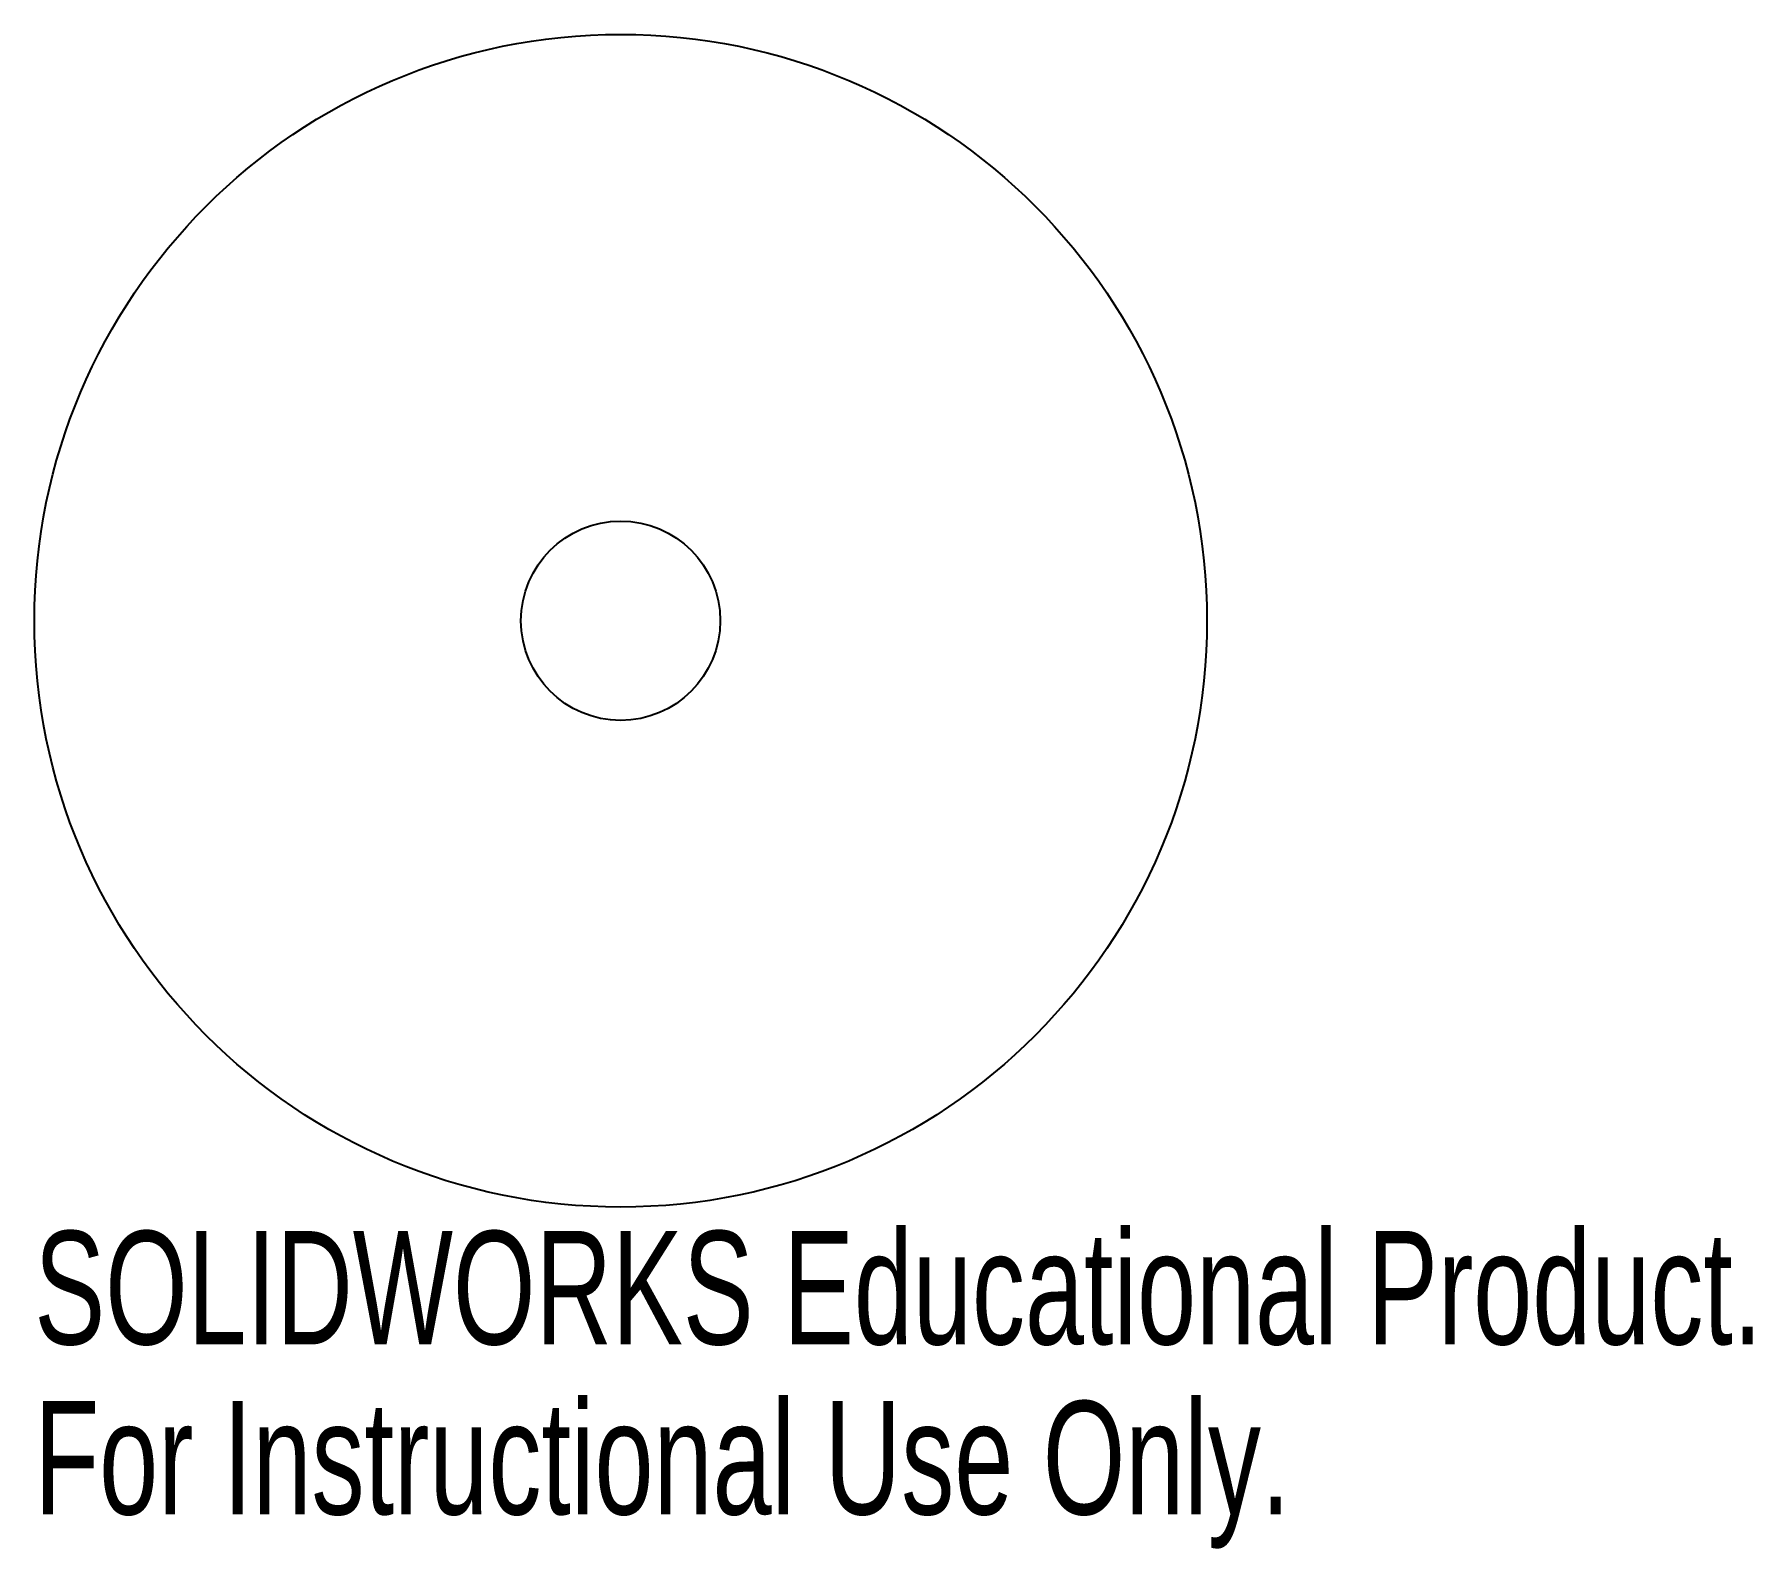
# Paper-space layout '_Top' of a CAD drawing. Header units: millimetres. Extents: x -25 to 48.3, y -39.6 to 25.
import ezdxf

# ---------------------------------------------------------------- set-up
doc = ezdxf.new("R2010")
doc.units = ezdxf.units.MM
doc.styles.add('SLDTEXTSTYLE0', font='TXT', dxfattribs={"width": 0.7})

psp = doc.layouts.new('_Top')

# ---------------------------------------------------------------- linework, layer by layer
at = {"color": 7, "linetype": 'Continuous', "lineweight": 25}
for radius in [25, 4.25]:
    psp.add_circle((0, 0), radius, dxfattribs=at)

# ---------------------------------------------------------------- texts
at = {"color": 7, "linetype": 'Continuous', "char_height": 4.83362, "attachment_point": 1, "style": 'SLDTEXTSTYLE0'}
for s, insert in [('SOLIDWORKS Educational Product.', (-25, -26.02)), ('For Instructional Use Only.', (-25, -33.27))]:
    psp.add_mtext(s, dxfattribs=dict(at, insert=insert))

doc.saveas('drawing.dxf')
